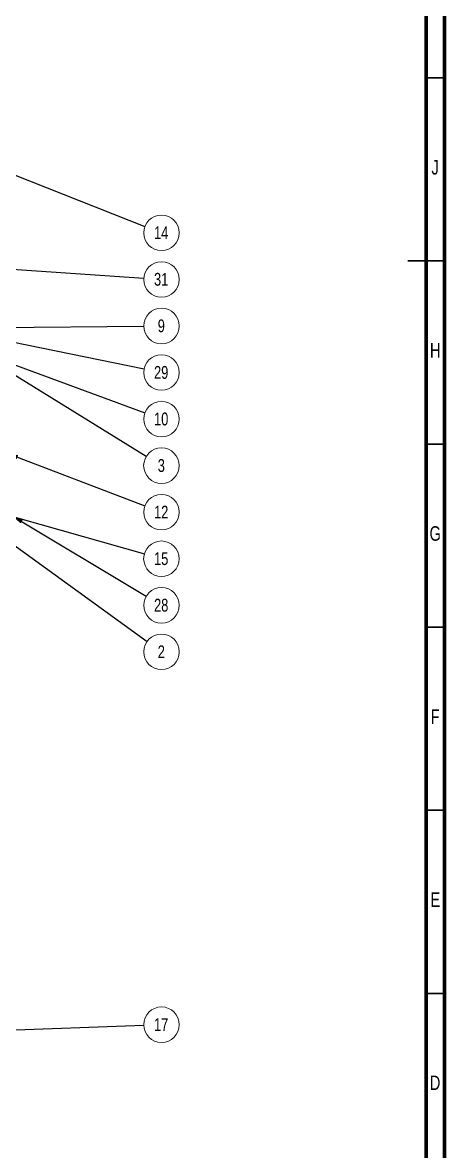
# Model space of a CAD drawing. Header units: millimetres. Extents: x 15 to 1184, y 5 to 836.
# Drawn here: x 1068.9 to 1184, y 177.3 to 485.6 of the extents above; entities that cross this region are included whole.
import ezdxf

# ---------------------------------------------------------------- set-up
doc = ezdxf.new("R2010")
doc.units = ezdxf.units.MM
doc.styles.add('SLDTEXTSTYLE1', font='TXT', dxfattribs={"width": 0.75})
doc.dimstyles.new('SLDDIMSTYLE0', dxfattribs={"dimtxt": 0.18, "dimasz": 3.556, "dimexe": 0, "dimexo": 0.0625, "dimgap": 0, "dimtad": 0, "dimtih": 1, "dimtoh": 1, "dimdec": 0, "dimrnd": 1e-09, "dimzin": 0, "dimdsep": 46, "dimtxsty": 'Standard', "dimsah": 1, "dimcen": 0.09, "dimadec": 0, "dimazin": 0, "dimtfac": 3.556, "dimtdec": 0, "dimtofl": 0, "dimtmove": 0, "dimatfit": 3, "dimfxl": 1, "dimfrac": 2, "dimtolj": 1, "dimtzin": 0, "dimarcsym": 0})

# ---------------------------------------------------------------- blocks, each defined once
blk = doc.blocks.new('SW_NOTE_0_15')
at = {"color": 0, "linetype": 'Continuous', "lineweight": 0}
blk.add_circle((4.51, -1.78), 4.85, dxfattribs=at)
at = {"color": 0, "linetype": 'Continuous', "lineweight": 0, "insert": (4.44, 0), "char_height": 3.5, "attachment_point": 2, "style": 'SLDTEXTSTYLE1'}
blk.add_mtext('14', dxfattribs=at)
blk = doc.blocks.new('SW_NOTE_0_16')
at = {"color": 0, "linetype": 'Continuous', "lineweight": 0}
blk.add_circle((4.84, -0.33), 4.85, dxfattribs=at)
at = {"color": 0, "linetype": 'Continuous', "lineweight": 0, "insert": (4.77, 1.46), "char_height": 3.5, "attachment_point": 2, "style": 'SLDTEXTSTYLE1'}
blk.add_mtext('31', dxfattribs=at)
blk = doc.blocks.new('SW_NOTE_0_17')
at = {"color": 0, "linetype": 'Continuous', "lineweight": 0}
blk.add_circle((4.85, 0.04), 4.85, dxfattribs=at)
at = {"color": 0, "linetype": 'Continuous', "lineweight": 0, "insert": (4.81, 1.83), "char_height": 3.5, "attachment_point": 2, "style": 'SLDTEXTSTYLE1'}
blk.add_mtext('9', dxfattribs=at)
blk = doc.blocks.new('SW_NOTE_0_18')
at = {"color": 0, "linetype": 'Continuous', "lineweight": 0}
blk.add_circle((4.75, -0.98), 4.85, dxfattribs=at)
at = {"color": 0, "linetype": 'Continuous', "lineweight": 0, "insert": (4.68, 0.81), "char_height": 3.5, "attachment_point": 2, "style": 'SLDTEXTSTYLE1'}
blk.add_mtext('29', dxfattribs=at)
blk = doc.blocks.new('SW_NOTE_0_19')
at = {"color": 0, "linetype": 'Continuous', "lineweight": 0}
blk.add_circle((4.55, -1.68), 4.85, dxfattribs=at)
at = {"color": 0, "linetype": 'Continuous', "lineweight": 0, "insert": (4.48, 0.1), "char_height": 3.5, "attachment_point": 2, "style": 'SLDTEXTSTYLE1'}
blk.add_mtext('10', dxfattribs=at)
blk = doc.blocks.new('SW_NOTE_0_20')
at = {"color": 0, "linetype": 'Continuous', "lineweight": 0}
blk.add_circle((4.12, -2.55), 4.85, dxfattribs=at)
at = {"color": 0, "linetype": 'Continuous', "lineweight": 0, "insert": (4.09, -0.77), "char_height": 3.5, "attachment_point": 2, "style": 'SLDTEXTSTYLE1'}
blk.add_mtext('3', dxfattribs=at)
blk = doc.blocks.new('SW_NOTE_0_21')
at = {"color": 0, "linetype": 'Continuous', "lineweight": 0}
blk.add_circle((4.53, -1.73), 4.85, dxfattribs=at)
at = {"color": 0, "linetype": 'Continuous', "lineweight": 0, "insert": (4.46, 0.05), "char_height": 3.5, "attachment_point": 2, "style": 'SLDTEXTSTYLE1'}
blk.add_mtext('12', dxfattribs=at)
blk = doc.blocks.new('SW_NOTE_0_22')
at = {"color": 0, "linetype": 'Continuous', "lineweight": 0}
blk.add_circle((4.66, -1.32), 4.85, dxfattribs=at)
at = {"color": 0, "linetype": 'Continuous', "lineweight": 0, "insert": (4.59, 0.46), "char_height": 3.5, "attachment_point": 2, "style": 'SLDTEXTSTYLE1'}
blk.add_mtext('15', dxfattribs=at)
blk = doc.blocks.new('SW_NOTE_0_23')
at = {"color": 0, "linetype": 'Continuous', "lineweight": 0}
blk.add_circle((4.16, -2.5), 4.85, dxfattribs=at)
at = {"color": 0, "linetype": 'Continuous', "lineweight": 0, "insert": (4.09, -0.71), "char_height": 3.5, "attachment_point": 2, "style": 'SLDTEXTSTYLE1'}
blk.add_mtext('28', dxfattribs=at)
blk = doc.blocks.new('SW_NOTE_0_24')
at = {"color": 0, "linetype": 'Continuous', "lineweight": 0}
blk.add_circle((3.93, -2.84), 4.85, dxfattribs=at)
at = {"color": 0, "linetype": 'Continuous', "lineweight": 0, "insert": (3.89, -1.06), "char_height": 3.5, "attachment_point": 2, "style": 'SLDTEXTSTYLE1'}
blk.add_mtext('2', dxfattribs=at)
blk = doc.blocks.new('SW_NOTE_0_25')
at = {"color": 0, "linetype": 'Continuous', "lineweight": 0}
blk.add_circle((4.85, 0.17), 4.85, dxfattribs=at)
at = {"color": 0, "linetype": 'Continuous', "lineweight": 0, "insert": (4.77, 1.95), "char_height": 3.5, "attachment_point": 2, "style": 'SLDTEXTSTYLE1'}
blk.add_mtext('17', dxfattribs=at)

msp = doc.modelspace()

# ---------------------------------------------------------------- linework, layer by layer
at = {"color": 7, "linetype": 'Continuous', "lineweight": 70}
for p, q in [((1184, 836), (1184, 5)), ((1179, 831), (1179, 10))]:
    msp.add_line(p, q, dxfattribs=at)
at = {"color": 7, "linetype": 'Continuous', "lineweight": 35}
for p, q in [((1179, 470.5), (1184, 470.5)), ((1184.001, 420.5), (1173.999, 420.5)), ((1179, 420.5), (1184, 420.5)), ((1179, 370.5), (1184, 370.5)), ((1179, 320.5), (1184, 320.5)), ((1179, 270.5), (1184, 270.5)), ((1179, 220.5), (1184, 220.5))]:
    msp.add_line(p, q, dxfattribs=at)

# ---------------------------------------------------------------- block references
at = {"color": 7, "linetype": 'Continuous', "lineweight": 0}
for name, p in [('SW_NOTE_0_15', (1102.245, 429.9504)), ('SW_NOTE_0_16', (1101.9167, 415.7831)), ('SW_NOTE_0_17', (1101.9059, 402.6978)), ('SW_NOTE_0_18', (1102.005, 391.0062)), ('SW_NOTE_0_19', (1102.2066, 378.9986)), ('SW_NOTE_0_20', (1102.6316, 367.156)), ('SW_NOTE_0_21', (1102.225, 353.6217)), ('SW_NOTE_0_22', (1102.0897, 340.5016)), ('SW_NOTE_0_23', (1102.5977, 328.9619)), ('SW_NOTE_0_24', (1102.8261, 316.595)), ('SW_NOTE_0_25', (1101.9086, 211.7678))]:
    msp.add_blockref(name, p, dxfattribs=at)

# ---------------------------------------------------------------- texts
at = {"color": 7, "linetype": 'Continuous', "lineweight": 0, "char_height": 3.9688, "attachment_point": 2, "style": 'SLDTEXTSTYLE1'}
for s, insert in [('J', (1181.4651, 448.0602)), ('H', (1181.4904, 398.0602)), ('G', (1181.4867, 348.0602)), ('F', (1181.4577, 298.0602)), ('E', (1181.5078, 248.0602)), ('D', (1181.4527, 198.0602))]:
    msp.add_mtext(s, dxfattribs=dict(at, insert=insert))

# ---------------------------------------------------------------- leaders
at = {"color": 7, "linetype": 'Continuous', "lineweight": 0}
for points in [[(1046.9611, 451.8013), (1102.245, 429.9504)], [(1012.2953, 421.8538), (1101.9167, 415.7831)], [(1051.6922, 401.3508), (1102.005, 391.0062)], [(1051.8011, 402.2337), (1101.9059, 402.6978)], [(1049.6593, 398.4314), (1102.2066, 378.9986)], [(1063.0441, 391.6624), (1102.6316, 367.156)], [(1064.1047, 368.187), (1102.225, 353.6217)], [(1024.1457, 362.6126), (1102.0897, 340.5016)], [(1065.596, 351.1856), (1102.5977, 328.9619)], [(1062.4192, 345.835), (1102.8261, 316.595)], [(1030.3103, 209.2715), (1101.9086, 211.7678)]]:
    msp.add_leader(points, dimstyle='SLDDIMSTYLE0', dxfattribs=at)

doc.saveas('drawing.dxf')
